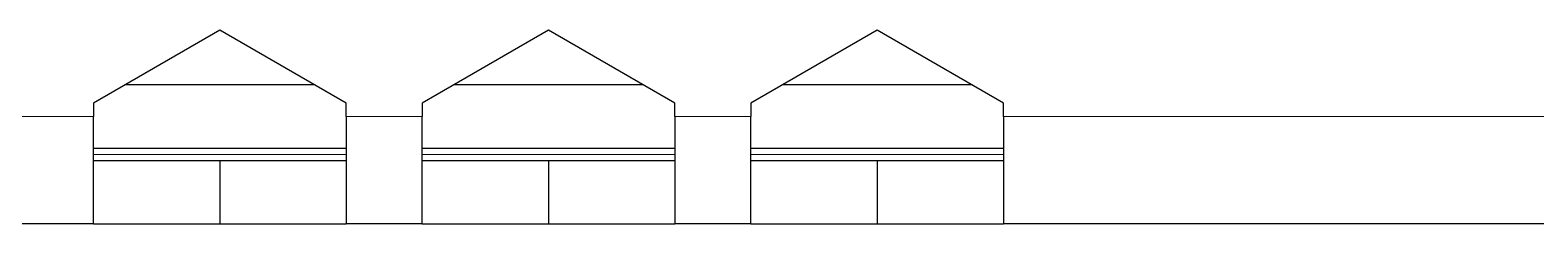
# Model space of a CAD drawing. Extents: x -260425 to 1294666, y -169889 to -2349.
# Drawn here: x 1001955 to 1002193.3, y -26686.5 to -26655.9 of the extents above; entities that cross this region are included whole.
import ezdxf

# ---------------------------------------------------------------- set-up
doc = ezdxf.new("R2010")
doc.units = 0
doc.header["$LTSCALE"] = 100
doc.layers.add('case', color=7, linetype='Continuous')

# ---------------------------------------------------------------- blocks, each defined once
blk = doc.blocks.new('АТС')
at = {"layer": 'case', "lineweight": 25}
for points in [[(3528, -187.34), (3528, -187.34), (3508, -198.88), (3508, -198.88)], [(3548, -198.88), (3548, -198.88), (3528, -187.34), (3528, -187.34)], [(3580, -187.34), (3580, -187.34), (3560, -198.88), (3560, -198.88)], [(3600, -198.88), (3600, -198.88), (3580, -187.34), (3580, -187.34)], [(3632, -187.34), (3632, -187.34), (3612, -198.88), (3612, -198.88)], [(3652, -198.88), (3652, -198.88), (3632, -187.34), (3632, -187.34)], [(3543.02, -196.01), (3543.02, -196.01), (3512.98, -196.01), (3512.98, -196.01)], [(3595.02, -196.01), (3595.02, -196.01), (3564.98, -196.01), (3564.98, -196.01)], [(3647.02, -196.01), (3647.02, -196.01), (3616.98, -196.01), (3616.98, -196.01)], [(3508, -198.88), (3508, -198.88), (3508, -201.01), (3508, -201.01)], [(3548, -201.01), (3548, -201.01), (3548, -198.88), (3548, -198.88)], [(3560, -198.88), (3560, -198.88), (3560, -201.01), (3560, -201.01)], [(3600, -201.01), (3600, -201.01), (3600, -198.88), (3600, -198.88)], [(3612, -198.88), (3612, -198.88), (3612, -201.01), (3612, -201.01)], [(3652, -201.01), (3652, -201.01), (3652, -198.88), (3652, -198.88)], [(3508, -218.01), (3508, -218.01), (3508, -201.01), (3508, -201.01)], [(3548, -201.01), (3548, -201.01), (3548, -218.01), (3548, -218.01)], [(3560, -218.01), (3560, -218.01), (3560, -201.01), (3560, -201.01)], [(3600, -201.01), (3600, -201.01), (3600, -218.01), (3600, -218.01)], [(3612, -218.01), (3612, -218.01), (3612, -201.01), (3612, -201.01)], [(3652, -201.01), (3652, -201.01), (3652, -218.01), (3652, -218.01)], [(3508, -206.01), (3508, -206.01), (3548, -206.01), (3548, -206.01)], [(3560, -206.01), (3560, -206.01), (3600, -206.01), (3600, -206.01)], [(3612, -206.01), (3612, -206.01), (3652, -206.01), (3652, -206.01)], [(3528, -208.01), (3528, -208.01), (3508, -208.01), (3508, -208.01)], [(3528, -208.01), (3528, -208.01), (3528, -218.01), (3528, -218.01)], [(3548, -208.01), (3548, -208.01), (3528, -208.01), (3528, -208.01)], [(3580, -208.01), (3580, -208.01), (3560, -208.01), (3560, -208.01)], [(3580, -208.01), (3580, -208.01), (3580, -218.01), (3580, -218.01)], [(3600, -208.01), (3600, -208.01), (3580, -208.01), (3580, -208.01)], [(3632, -208.01), (3632, -208.01), (3612, -208.01), (3612, -208.01)], [(3632, -208.01), (3632, -208.01), (3632, -218.01), (3632, -218.01)], [(3652, -208.01), (3652, -208.01), (3632, -208.01), (3632, -208.01)], [(3508, -218.01), (3508, -218.01), (3496, -218.01), (3496, -218.01)], [(3508, -218.01), (3508, -218.01), (3528, -218.01), (3528, -218.01)], [(3528, -218.01), (3528, -218.01), (3548, -218.01), (3548, -218.01)], [(3560, -218.01), (3560, -218.01), (3548, -218.01), (3548, -218.01)], [(3560, -218.01), (3560, -218.01), (3580, -218.01), (3580, -218.01)], [(3580, -218.01), (3580, -218.01), (3600, -218.01), (3600, -218.01)], [(3612, -218.01), (3612, -218.01), (3600, -218.01), (3600, -218.01)], [(3612, -218.01), (3612, -218.01), (3632, -218.01), (3632, -218.01)], [(3632, -218.01), (3632, -218.01), (3652, -218.01), (3652, -218.01)], [(3768, -218.01), (3768, -218.01), (3652, -218.01), (3652, -218.01)]]:
    blk.add_open_spline(points, degree=3, dxfattribs=at)
at = {"layer": 'case', "lineweight": 18}
for points in [[(3496, -201.01), (3496, -201.01), (3508, -201.01), (3508, -201.01)], [(3548, -201.01), (3548, -201.01), (3560, -201.01), (3560, -201.01)], [(3600, -201.01), (3600, -201.01), (3612, -201.01), (3612, -201.01)], [(3652, -201.01), (3652, -201.01), (3768, -201.01), (3768, -201.01)], [(3548, -207.01), (3548, -207.01), (3508, -207.01), (3508, -207.01)], [(3600, -207.01), (3600, -207.01), (3560, -207.01), (3560, -207.01)], [(3652, -207.01), (3652, -207.01), (3612, -207.01), (3612, -207.01)]]:
    blk.add_open_spline(points, degree=3, dxfattribs=at)

msp = doc.modelspace()

# ---------------------------------------------------------------- block references
msp.add_blockref('АТС', (998457.03, -26468.52))

doc.saveas('drawing.dxf')
